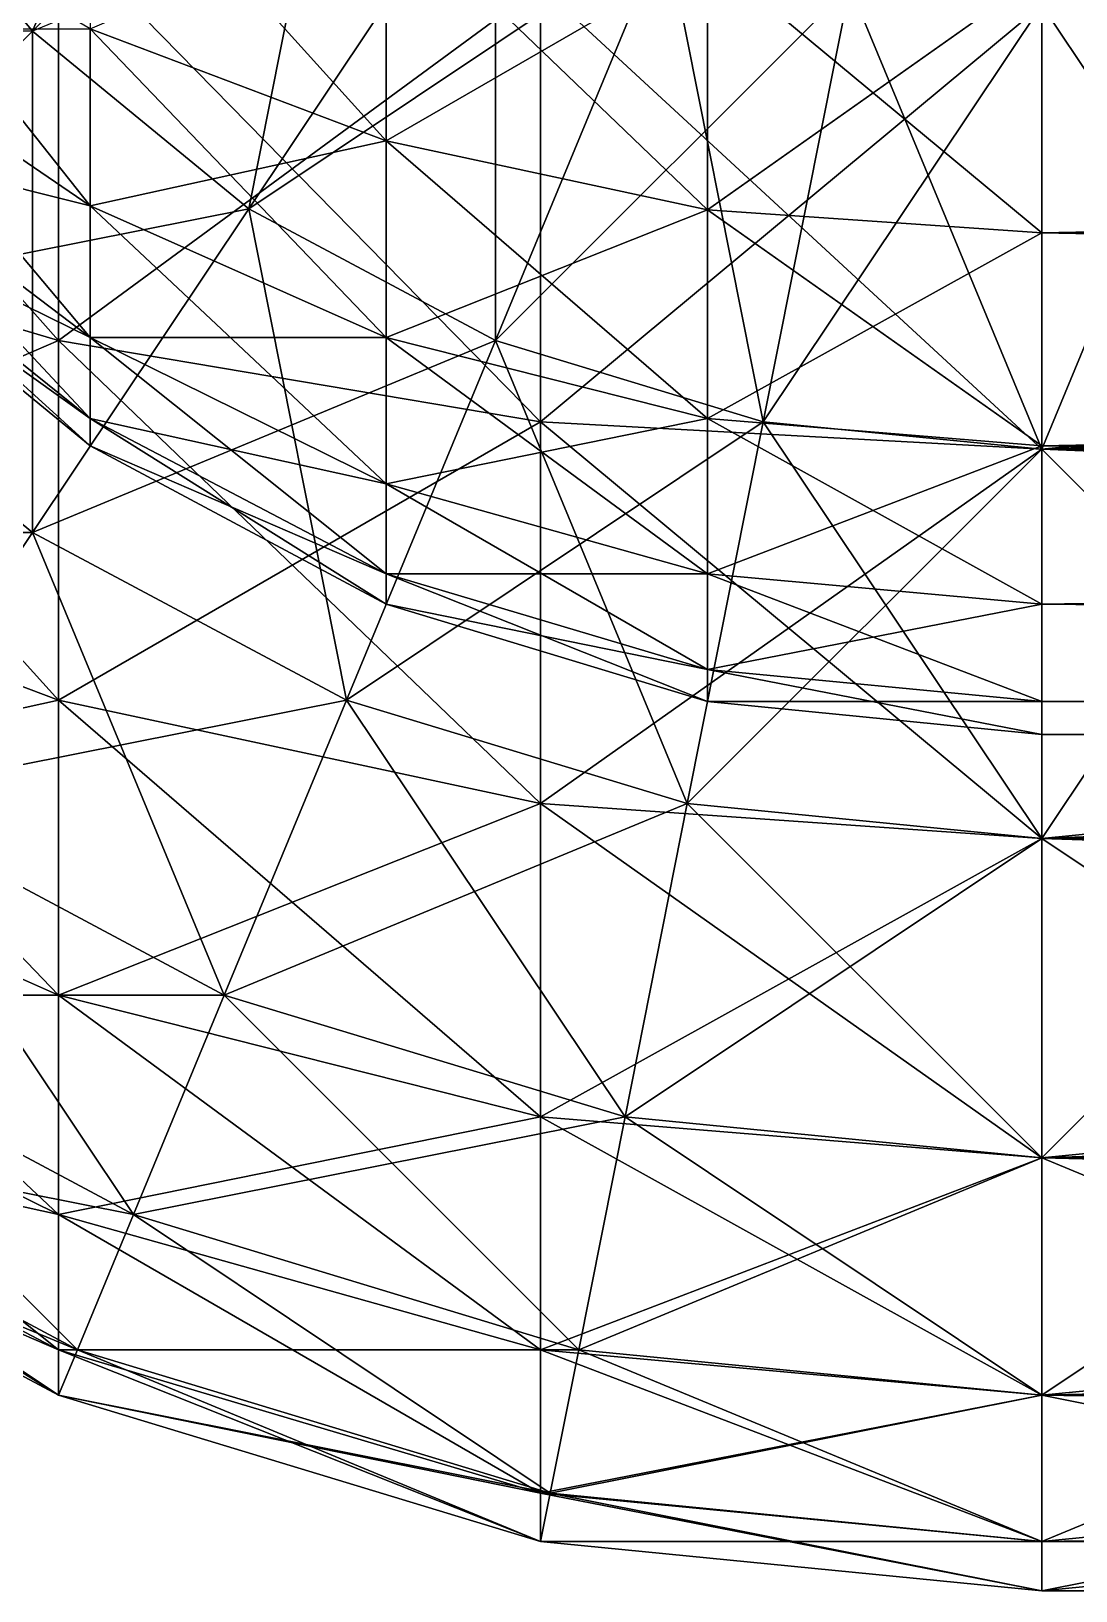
# Model space of a CAD drawing. Header units: millimetres. Extents: x -510 to 550, y -577 to 577.
# Drawn here: x -239.72 to -234.84, y -12 to -4.71 of the extents above; entities that cross this region are included whole.
import ezdxf

# ---------------------------------------------------------------- set-up
doc = ezdxf.new("R2010")
doc.units = ezdxf.units.MM
for name, color, linetype, true_color in [('rgbd_camera_clamp_high', 7, 'Continuous', 0x1a242e), ('rgbd_camera_clamp_low', 7, 'Continuous', 0x1a242e), ('rgbd_camera_foot', 7, 'Continuous', 0x1a242e), ('rgbd_camera_mast', 7, 'Continuous', 0x1a242e), ('rgbd_camera_mount', 7, 'Continuous', 0x1a242e)]:
    doc.layers.add(name, color=color, linetype=linetype, true_color=true_color)

msp = doc.modelspace()

# ---------------------------------------------------------------- linework, layer by layer
at = {"layer": 'rgbd_camera_clamp_high', "true_color": 0x1a242e}
for points in [[(-239.4446, -3.6955, 485.5307), (-239.4446, -4.7035, 484.7035), (-238.0615, -5.2263, 485.2263)], [(-239.4446, -3.6955, 485.5307), (-238.0615, -5.2263, 485.2263), (-238.0615, -4.1062, 486.1454)], [(-240.6569, -4, 484), (-240.6569, -4.7035, 483.1428), (-239.4446, -5.5307, 483.6955)], [(-240.6569, -4, 484), (-239.4446, -5.5307, 483.6955), (-239.4446, -4.7035, 484.7035)], [(-239.4446, -4.7035, 475.2965), (-238.0615, -4.1062, 473.8546), (-238.0615, -5.2263, 474.7737)], [(-238.0615, -4.1062, 486.1454), (-238.0615, -5.2263, 485.2263), (-236.5607, -5.5482, 485.5482)], [(-238.0615, -4.1062, 486.1454), (-236.5607, -5.5482, 485.5482), (-236.5607, -4.3592, 486.5239)], [(-238.0615, -5.2263, 474.7737), (-238.0615, -4.1062, 473.8546), (-236.5607, -4.3592, 473.4761)], [(-238.0615, -5.2263, 474.7737), (-236.5607, -4.3592, 473.4761), (-236.5607, -5.5482, 474.4518)], [(-236.5607, -4.3592, 486.5239), (-236.5607, -5.5482, 485.5482), (-235, -5.6569, 485.6569)], [(-236.5607, -4.3592, 486.5239), (-235, -5.6569, 485.6569), (-235, -4.4446, 486.6518)], [(-236.5607, -5.5482, 474.4518), (-236.5607, -4.3592, 473.4761), (-235, -4.4446, 473.3482)], [(-236.5607, -5.5482, 474.4518), (-235, -4.4446, 473.3482), (-235, -5.6569, 474.3431)], [(-235, -4.4446, 486.6518), (-235, -5.6569, 485.6569), (-184, -5.6569, 485.6569)], [(-235, -4.4446, 486.6518), (-184, -5.6569, 485.6569), (-184, -4.4446, 486.6518)], [(-235, -5.6569, 474.3431), (-235, -4.4446, 473.3482), (-184, -4.4446, 473.3482)], [(-235, -5.6569, 474.3431), (-184, -4.4446, 473.3482), (-184, -5.6569, 474.3431)], [(-240.6569, -4.7035, 483.1428), (-240.6569, -5.2263, 482.1648), (-239.4446, -6.1454, 482.5455)], [(-240.6569, -4.7035, 483.1428), (-239.4446, -6.1454, 482.5455), (-239.4446, -5.5307, 483.6955)], [(-240.6569, -5.2263, 477.8352), (-240.6569, -4.7035, 476.8572), (-239.4446, -5.5307, 476.3045)], [(-240.6569, -4.7035, 476.8572), (-239.4446, -4.7035, 475.2965), (-239.4446, -5.5307, 476.3045)], [(-239.4446, -4.7035, 484.7035), (-239.4446, -5.5307, 483.6955), (-238.0615, -6.1454, 484.1062)], [(-239.4446, -4.7035, 484.7035), (-238.0615, -6.1454, 484.1062), (-238.0615, -5.2263, 485.2263)], [(-239.4446, -5.5307, 476.3045), (-239.4446, -4.7035, 475.2965), (-238.0615, -5.2263, 474.7737)], [(-240.6569, -5.2263, 482.1648), (-240.6569, -5.5482, 481.1036), (-239.4446, -6.5239, 481.2977)], [(-240.6569, -5.2263, 482.1648), (-239.4446, -6.5239, 481.2977), (-239.4446, -6.1454, 482.5455)], [(-240.6569, -5.5482, 478.8964), (-240.6569, -5.2263, 477.8352), (-239.4446, -6.1454, 477.4545)], [(-240.6569, -5.2263, 477.8352), (-239.4446, -5.5307, 476.3045), (-239.4446, -6.1454, 477.4545)], [(-239.4446, -5.5307, 476.3045), (-238.0615, -5.2263, 474.7737), (-238.0615, -6.1454, 475.8938)], [(-238.0615, -5.2263, 485.2263), (-238.0615, -6.1454, 484.1062), (-236.5607, -6.5239, 484.3592)], [(-238.0615, -5.2263, 485.2263), (-236.5607, -6.5239, 484.3592), (-236.5607, -5.5482, 485.5482)], [(-238.0615, -6.1454, 475.8938), (-238.0615, -5.2263, 474.7737), (-236.5607, -5.5482, 474.4518)], [(-239.4446, -5.5307, 483.6955), (-239.4446, -6.1454, 482.5455), (-238.0615, -6.8284, 482.8284)], [(-239.4446, -5.5307, 483.6955), (-238.0615, -6.8284, 482.8284), (-238.0615, -6.1454, 484.1062)], [(-239.4446, -6.1454, 477.4545), (-239.4446, -5.5307, 476.3045), (-238.0615, -6.1454, 475.8938)], [(-240.6569, -5.5482, 481.1036), (-240.6569, -5.6569, 480), (-239.4446, -6.6518, 480)], [(-240.6569, -5.5482, 481.1036), (-239.4446, -6.6518, 480), (-239.4446, -6.5239, 481.2977)], [(-240.6569, -5.6569, 480), (-240.6569, -5.5482, 478.8964), (-239.4446, -6.5239, 478.7023)], [(-240.6569, -5.5482, 478.8964), (-239.4446, -6.1454, 477.4545), (-239.4446, -6.5239, 478.7023)], [(-238.0615, -6.1454, 475.8938), (-236.5607, -5.5482, 474.4518), (-236.5607, -6.5239, 475.6408)], [(-236.5607, -5.5482, 485.5482), (-236.5607, -6.5239, 484.3592), (-235, -6.6518, 484.4446)], [(-236.5607, -5.5482, 485.5482), (-235, -6.6518, 484.4446), (-235, -5.6569, 485.6569)], [(-236.5607, -6.5239, 475.6408), (-236.5607, -5.5482, 474.4518), (-235, -5.6569, 474.3431)], [(-240.6569, -5.6569, 480), (-239.4446, -6.5239, 478.7023), (-239.4446, -6.6518, 480)], [(-236.5607, -6.5239, 475.6408), (-235, -5.6569, 474.3431), (-235, -6.6518, 475.5554)], [(-235, -5.6569, 485.6569), (-235, -6.6518, 484.4446), (-184, -6.6518, 484.4446)], [(-235, -5.6569, 485.6569), (-184, -6.6518, 484.4446), (-184, -5.6569, 485.6569)], [(-235, -6.6518, 475.5554), (-235, -5.6569, 474.3431), (-184, -5.6569, 474.3431)], [(-235, -6.6518, 475.5554), (-184, -5.6569, 474.3431), (-184, -6.6518, 475.5554)], [(-239.4446, -6.1454, 482.5455), (-239.4446, -6.5239, 481.2977), (-238.0615, -7.249, 481.4419)], [(-239.4446, -6.1454, 482.5455), (-238.0615, -7.249, 481.4419), (-238.0615, -6.8284, 482.8284)], [(-239.4446, -6.5239, 478.7023), (-239.4446, -6.1454, 477.4545), (-238.0615, -6.8284, 477.1716)], [(-239.4446, -6.1454, 477.4545), (-238.0615, -6.1454, 475.8938), (-238.0615, -6.8284, 477.1716)], [(-238.0615, -6.1454, 484.1062), (-238.0615, -6.8284, 482.8284), (-236.5607, -7.249, 483.0026)], [(-238.0615, -6.1454, 484.1062), (-236.5607, -7.249, 483.0026), (-236.5607, -6.5239, 484.3592)], [(-238.0615, -6.8284, 477.1716), (-238.0615, -6.1454, 475.8938), (-236.5607, -6.5239, 475.6408)], [(-239.4446, -6.5239, 481.2977), (-239.4446, -6.6518, 480), (-238.0615, -7.391, 480)], [(-239.4446, -6.5239, 481.2977), (-238.0615, -7.391, 480), (-238.0615, -7.249, 481.4419)], [(-239.4446, -6.6518, 480), (-239.4446, -6.5239, 478.7023), (-238.0615, -7.249, 478.5581)], [(-239.4446, -6.5239, 478.7023), (-238.0615, -6.8284, 477.1716), (-238.0615, -7.249, 478.5581)], [(-238.0615, -6.8284, 477.1716), (-236.5607, -6.5239, 475.6408), (-236.5607, -7.249, 476.9974)], [(-236.5607, -6.5239, 484.3592), (-236.5607, -7.249, 483.0026), (-235, -7.391, 483.0615)], [(-236.5607, -6.5239, 484.3592), (-235, -7.391, 483.0615), (-235, -6.6518, 484.4446)], [(-236.5607, -7.249, 476.9974), (-236.5607, -6.5239, 475.6408), (-235, -6.6518, 475.5554)], [(-239.4446, -6.6518, 480), (-238.0615, -7.249, 478.5581), (-238.0615, -7.391, 480)], [(-236.5607, -7.249, 476.9974), (-235, -6.6518, 475.5554), (-235, -7.391, 476.9385)], [(-235, -6.6518, 484.4446), (-235, -7.391, 483.0615), (-184, -7.391, 483.0615)], [(-235, -6.6518, 484.4446), (-184, -7.391, 483.0615), (-184, -6.6518, 484.4446)], [(-235, -7.391, 476.9385), (-235, -6.6518, 475.5554), (-184, -6.6518, 475.5554)], [(-235, -7.391, 476.9385), (-184, -6.6518, 475.5554), (-184, -7.391, 476.9385)], [(-238.0615, -6.8284, 482.8284), (-238.0615, -7.249, 481.4419), (-236.5607, -7.6955, 481.5307)], [(-238.0615, -6.8284, 482.8284), (-236.5607, -7.6955, 481.5307), (-236.5607, -7.249, 483.0026)], [(-238.0615, -7.249, 478.5581), (-238.0615, -6.8284, 477.1716), (-236.5607, -7.249, 476.9974)], [(-238.0615, -7.249, 481.4419), (-238.0615, -7.391, 480), (-236.5607, -7.8463, 480)], [(-238.0615, -7.249, 481.4419), (-236.5607, -7.8463, 480), (-236.5607, -7.6955, 481.5307)], [(-238.0615, -7.391, 480), (-238.0615, -7.249, 478.5581), (-236.5607, -7.6955, 478.4693)], [(-238.0615, -7.249, 478.5581), (-236.5607, -7.249, 476.9974), (-236.5607, -7.6955, 478.4693)], [(-236.5607, -7.249, 483.0026), (-236.5607, -7.6955, 481.5307), (-235, -7.8463, 481.5607)], [(-236.5607, -7.249, 483.0026), (-235, -7.8463, 481.5607), (-235, -7.391, 483.0615)], [(-236.5607, -7.6955, 478.4693), (-236.5607, -7.249, 476.9974), (-235, -7.391, 476.9385)], [(-238.0615, -7.391, 480), (-236.5607, -7.6955, 478.4693), (-236.5607, -7.8463, 480)], [(-236.5607, -7.6955, 478.4693), (-235, -7.391, 476.9385), (-235, -7.8463, 478.4393)], [(-235, -7.391, 483.0615), (-235, -7.8463, 481.5607), (-184, -7.8463, 481.5607)], [(-235, -7.391, 483.0615), (-184, -7.8463, 481.5607), (-184, -7.391, 483.0615)], [(-235, -7.8463, 478.4393), (-235, -7.391, 476.9385), (-184, -7.391, 476.9385)], [(-235, -7.8463, 478.4393), (-184, -7.391, 476.9385), (-184, -7.8463, 478.4393)], [(-236.5607, -7.6955, 481.5307), (-236.5607, -7.8463, 480), (-235, -8, 480)], [(-236.5607, -7.6955, 481.5307), (-235, -8, 480), (-235, -7.8463, 481.5607)], [(-236.5607, -7.8463, 480), (-236.5607, -7.6955, 478.4693), (-235, -7.8463, 478.4393)], [(-236.5607, -7.8463, 480), (-235, -7.8463, 478.4393), (-235, -8, 480)], [(-235, -7.8463, 481.5607), (-235, -8, 480), (-184, -8, 480)], [(-235, -7.8463, 481.5607), (-184, -8, 480), (-184, -7.8463, 481.5607)], [(-235, -8, 480), (-235, -7.8463, 478.4393), (-184, -7.8463, 478.4393)], [(-235, -8, 480), (-184, -7.8463, 478.4393), (-184, -8, 480)]]:
    msp.add_3dface(points, dxfattribs=at)
at = {"layer": 'rgbd_camera_clamp_low', "true_color": 0x1a242e}
for points in [[(-239.4446, -3.6955, 405.5307), (-239.4446, -4.7035, 404.7035), (-238.0615, -5.2263, 405.2263)], [(-239.4446, -3.6955, 405.5307), (-238.0615, -5.2263, 405.2263), (-238.0615, -4.1062, 406.1454)], [(-240.6569, -4, 404), (-240.6569, -4.7035, 403.1428), (-239.4446, -5.5307, 403.6955)], [(-240.6569, -4, 404), (-239.4446, -5.5307, 403.6955), (-239.4446, -4.7035, 404.7035)], [(-239.4446, -4.7035, 395.2965), (-238.0615, -4.1062, 393.8546), (-238.0615, -5.2263, 394.7737)], [(-238.0615, -4.1062, 406.1454), (-238.0615, -5.2263, 405.2263), (-236.5607, -5.5482, 405.5482)], [(-238.0615, -4.1062, 406.1454), (-236.5607, -5.5482, 405.5482), (-236.5607, -4.3592, 406.5239)], [(-238.0615, -5.2263, 394.7737), (-238.0615, -4.1062, 393.8546), (-236.5607, -4.3592, 393.4761)], [(-238.0615, -5.2263, 394.7737), (-236.5607, -4.3592, 393.4761), (-236.5607, -5.5482, 394.4518)], [(-236.5607, -4.3592, 406.5239), (-236.5607, -5.5482, 405.5482), (-235, -5.6569, 405.6569)], [(-236.5607, -4.3592, 406.5239), (-235, -5.6569, 405.6569), (-235, -4.4446, 406.6518)], [(-236.5607, -5.5482, 394.4518), (-236.5607, -4.3592, 393.4761), (-235, -4.4446, 393.3482)], [(-236.5607, -5.5482, 394.4518), (-235, -4.4446, 393.3482), (-235, -5.6569, 394.3431)], [(-235, -4.4446, 406.6518), (-235, -5.6569, 405.6569), (-172, -5.6569, 405.6569)], [(-235, -4.4446, 406.6518), (-172, -5.6569, 405.6569), (-172, -4.4446, 406.6518)], [(-235, -5.6569, 394.3431), (-235, -4.4446, 393.3482), (-172, -4.4446, 393.3482)], [(-235, -5.6569, 394.3431), (-172, -4.4446, 393.3482), (-172, -5.6569, 394.3431)], [(-240.6569, -4.7035, 403.1428), (-240.6569, -5.2263, 402.1648), (-239.4446, -6.1454, 402.5455)], [(-240.6569, -4.7035, 403.1428), (-239.4446, -6.1454, 402.5455), (-239.4446, -5.5307, 403.6955)], [(-240.6569, -5.2263, 397.8352), (-240.6569, -4.7035, 396.8572), (-239.4446, -5.5307, 396.3045)], [(-240.6569, -4.7035, 396.8572), (-239.4446, -4.7035, 395.2965), (-239.4446, -5.5307, 396.3045)], [(-239.4446, -4.7035, 404.7035), (-239.4446, -5.5307, 403.6955), (-238.0615, -6.1454, 404.1062)], [(-239.4446, -4.7035, 404.7035), (-238.0615, -6.1454, 404.1062), (-238.0615, -5.2263, 405.2263)], [(-239.4446, -5.5307, 396.3045), (-239.4446, -4.7035, 395.2965), (-238.0615, -5.2263, 394.7737)], [(-240.6569, -5.2263, 402.1648), (-240.6569, -5.5482, 401.1036), (-239.4446, -6.5239, 401.2977)], [(-240.6569, -5.2263, 402.1648), (-239.4446, -6.5239, 401.2977), (-239.4446, -6.1454, 402.5455)], [(-240.6569, -5.5482, 398.8964), (-240.6569, -5.2263, 397.8352), (-239.4446, -6.1454, 397.4545)], [(-240.6569, -5.2263, 397.8352), (-239.4446, -5.5307, 396.3045), (-239.4446, -6.1454, 397.4545)], [(-239.4446, -5.5307, 396.3045), (-238.0615, -5.2263, 394.7737), (-238.0615, -6.1454, 395.8938)], [(-238.0615, -5.2263, 405.2263), (-238.0615, -6.1454, 404.1062), (-236.5607, -6.5239, 404.3592)], [(-238.0615, -5.2263, 405.2263), (-236.5607, -6.5239, 404.3592), (-236.5607, -5.5482, 405.5482)], [(-238.0615, -6.1454, 395.8938), (-238.0615, -5.2263, 394.7737), (-236.5607, -5.5482, 394.4518)], [(-239.4446, -5.5307, 403.6955), (-239.4446, -6.1454, 402.5455), (-238.0615, -6.8284, 402.8284)], [(-239.4446, -5.5307, 403.6955), (-238.0615, -6.8284, 402.8284), (-238.0615, -6.1454, 404.1062)], [(-239.4446, -6.1454, 397.4545), (-239.4446, -5.5307, 396.3045), (-238.0615, -6.1454, 395.8938)], [(-240.6569, -5.5482, 401.1036), (-240.6569, -5.6569, 400), (-239.4446, -6.6518, 400)], [(-240.6569, -5.5482, 401.1036), (-239.4446, -6.6518, 400), (-239.4446, -6.5239, 401.2977)], [(-240.6569, -5.6569, 400), (-240.6569, -5.5482, 398.8964), (-239.4446, -6.5239, 398.7023)], [(-240.6569, -5.5482, 398.8964), (-239.4446, -6.1454, 397.4545), (-239.4446, -6.5239, 398.7023)], [(-238.0615, -6.1454, 395.8938), (-236.5607, -5.5482, 394.4518), (-236.5607, -6.5239, 395.6408)], [(-236.5607, -5.5482, 405.5482), (-236.5607, -6.5239, 404.3592), (-235, -6.6518, 404.4446)], [(-236.5607, -5.5482, 405.5482), (-235, -6.6518, 404.4446), (-235, -5.6569, 405.6569)], [(-236.5607, -6.5239, 395.6408), (-236.5607, -5.5482, 394.4518), (-235, -5.6569, 394.3431)], [(-240.6569, -5.6569, 400), (-239.4446, -6.5239, 398.7023), (-239.4446, -6.6518, 400)], [(-236.5607, -6.5239, 395.6408), (-235, -5.6569, 394.3431), (-235, -6.6518, 395.5554)], [(-235, -5.6569, 405.6569), (-235, -6.6518, 404.4446), (-172, -6.6518, 404.4446)], [(-235, -5.6569, 405.6569), (-172, -6.6518, 404.4446), (-172, -5.6569, 405.6569)], [(-235, -6.6518, 395.5554), (-235, -5.6569, 394.3431), (-172, -5.6569, 394.3431)], [(-235, -6.6518, 395.5554), (-172, -5.6569, 394.3431), (-172, -6.6518, 395.5554)], [(-239.4446, -6.1454, 402.5455), (-239.4446, -6.5239, 401.2977), (-238.0615, -7.249, 401.4419)], [(-239.4446, -6.1454, 402.5455), (-238.0615, -7.249, 401.4419), (-238.0615, -6.8284, 402.8284)], [(-239.4446, -6.5239, 398.7023), (-239.4446, -6.1454, 397.4545), (-238.0615, -6.8284, 397.1716)], [(-239.4446, -6.1454, 397.4545), (-238.0615, -6.1454, 395.8938), (-238.0615, -6.8284, 397.1716)], [(-238.0615, -6.1454, 404.1062), (-238.0615, -6.8284, 402.8284), (-236.5607, -7.249, 403.0026)], [(-238.0615, -6.1454, 404.1062), (-236.5607, -7.249, 403.0026), (-236.5607, -6.5239, 404.3592)], [(-238.0615, -6.8284, 397.1716), (-238.0615, -6.1454, 395.8938), (-236.5607, -6.5239, 395.6408)], [(-239.4446, -6.5239, 401.2977), (-239.4446, -6.6518, 400), (-238.0615, -7.391, 400)], [(-239.4446, -6.5239, 401.2977), (-238.0615, -7.391, 400), (-238.0615, -7.249, 401.4419)], [(-239.4446, -6.6518, 400), (-239.4446, -6.5239, 398.7023), (-238.0615, -7.249, 398.5581)], [(-239.4446, -6.5239, 398.7023), (-238.0615, -6.8284, 397.1716), (-238.0615, -7.249, 398.5581)], [(-238.0615, -6.8284, 397.1716), (-236.5607, -6.5239, 395.6408), (-236.5607, -7.249, 396.9974)], [(-236.5607, -6.5239, 404.3592), (-236.5607, -7.249, 403.0026), (-235, -7.391, 403.0615)], [(-236.5607, -6.5239, 404.3592), (-235, -7.391, 403.0615), (-235, -6.6518, 404.4446)], [(-236.5607, -7.249, 396.9974), (-236.5607, -6.5239, 395.6408), (-235, -6.6518, 395.5554)], [(-239.4446, -6.6518, 400), (-238.0615, -7.249, 398.5581), (-238.0615, -7.391, 400)], [(-236.5607, -7.249, 396.9974), (-235, -6.6518, 395.5554), (-235, -7.391, 396.9385)], [(-235, -6.6518, 404.4446), (-235, -7.391, 403.0615), (-172, -7.391, 403.0615)], [(-235, -6.6518, 404.4446), (-172, -7.391, 403.0615), (-172, -6.6518, 404.4446)], [(-235, -7.391, 396.9385), (-235, -6.6518, 395.5554), (-172, -6.6518, 395.5554)], [(-235, -7.391, 396.9385), (-172, -6.6518, 395.5554), (-172, -7.391, 396.9385)], [(-238.0615, -6.8284, 402.8284), (-238.0615, -7.249, 401.4419), (-236.5607, -7.6955, 401.5307)], [(-238.0615, -6.8284, 402.8284), (-236.5607, -7.6955, 401.5307), (-236.5607, -7.249, 403.0026)], [(-238.0615, -7.249, 398.5581), (-238.0615, -6.8284, 397.1716), (-236.5607, -7.249, 396.9974)], [(-238.0615, -7.249, 401.4419), (-238.0615, -7.391, 400), (-236.5607, -7.8463, 400)], [(-238.0615, -7.249, 401.4419), (-236.5607, -7.8463, 400), (-236.5607, -7.6955, 401.5307)], [(-238.0615, -7.391, 400), (-238.0615, -7.249, 398.5581), (-236.5607, -7.6955, 398.4693)], [(-238.0615, -7.249, 398.5581), (-236.5607, -7.249, 396.9974), (-236.5607, -7.6955, 398.4693)], [(-236.5607, -7.249, 403.0026), (-236.5607, -7.6955, 401.5307), (-235, -7.8463, 401.5607)], [(-236.5607, -7.249, 403.0026), (-235, -7.8463, 401.5607), (-235, -7.391, 403.0615)], [(-236.5607, -7.6955, 398.4693), (-236.5607, -7.249, 396.9974), (-235, -7.391, 396.9385)], [(-238.0615, -7.391, 400), (-236.5607, -7.6955, 398.4693), (-236.5607, -7.8463, 400)], [(-236.5607, -7.6955, 398.4693), (-235, -7.391, 396.9385), (-235, -7.8463, 398.4393)], [(-235, -7.391, 403.0615), (-235, -7.8463, 401.5607), (-172, -7.8463, 401.5607)], [(-235, -7.391, 403.0615), (-172, -7.8463, 401.5607), (-172, -7.391, 403.0615)], [(-235, -7.8463, 398.4393), (-235, -7.391, 396.9385), (-172, -7.391, 396.9385)], [(-235, -7.8463, 398.4393), (-172, -7.391, 396.9385), (-172, -7.8463, 398.4393)], [(-236.5607, -7.6955, 401.5307), (-236.5607, -7.8463, 400), (-235, -8, 400)], [(-236.5607, -7.6955, 401.5307), (-235, -8, 400), (-235, -7.8463, 401.5607)], [(-236.5607, -7.8463, 400), (-236.5607, -7.6955, 398.4693), (-235, -7.8463, 398.4393)], [(-236.5607, -7.8463, 400), (-235, -7.8463, 398.4393), (-235, -8, 400)], [(-235, -7.8463, 401.5607), (-235, -8, 400), (-172, -8, 400)], [(-235, -7.8463, 401.5607), (-172, -8, 400), (-172, -7.8463, 401.5607)], [(-235, -8, 400), (-235, -7.8463, 398.4393), (-172, -7.8463, 398.4393)], [(-235, -8, 400), (-172, -7.8463, 398.4393), (-172, -8, 400)]]:
    msp.add_3dface(points, dxfattribs=at)
at = {"layer": 'rgbd_camera_foot', "true_color": 0x1a242e}
for points in [[(-239.5922, -4.2426, 34.7574), (-241.6668, -5.5433, 36.7039), (-241.6668, -3.8183, 35.7819)], [(-239.5922, -6.1594, 54.2181), (-239.5922, -4.2426, 55.2426), (-241.6668, -3.8183, 54.2181)], [(-239.5922, -6.1594, 54.2181), (-241.6668, -3.8183, 54.2181), (-241.6668, -5.5433, 53.2961)], [(-239.5922, -4.2426, 34.7574), (-239.5922, -6.1594, 35.7819), (-241.6668, -5.5433, 36.7039)], [(-237.3411, -4.504, 34.1265), (-239.5922, -6.1594, 35.7819), (-239.5922, -4.2426, 34.7574)], [(-237.3411, -6.5387, 54.7859), (-237.3411, -4.504, 55.8735), (-239.5922, -4.2426, 55.2426)], [(-237.3411, -6.5387, 54.7859), (-239.5922, -4.2426, 55.2426), (-239.5922, -6.1594, 54.2181)], [(-237.3411, -4.504, 34.1265), (-237.3411, -6.5387, 35.2141), (-239.5922, -6.1594, 35.7819)], [(-235, -4.5922, 33.9134), (-237.3411, -6.5387, 35.2141), (-237.3411, -4.504, 34.1265)], [(-235, -6.6668, 54.9776), (-235, -4.5922, 56.0866), (-237.3411, -4.504, 55.8735)], [(-235, -6.6668, 54.9776), (-237.3411, -4.504, 55.8735), (-237.3411, -6.5387, 54.7859)], [(-235, -4.5922, 33.9134), (-235, -6.6668, 35.0224), (-237.3411, -6.5387, 35.2141)], [(-105, -4.5922, 33.9134), (-105, -6.6668, 35.0224), (-235, -6.6668, 35.0224)], [(-105, -4.5922, 33.9134), (-235, -6.6668, 35.0224), (-235, -4.5922, 33.9134)], [(-105, -6.6668, 54.9776), (-105, -4.5922, 56.0866), (-235, -4.5922, 56.0866)], [(-105, -6.6668, 54.9776), (-235, -4.5922, 56.0866), (-235, -6.6668, 54.9776)], [(-239.5922, -6.1594, 35.7819), (-241.6668, -7.0553, 37.9447), (-241.6668, -5.5433, 36.7039)], [(-239.5922, -7.8394, 52.8394), (-239.5922, -6.1594, 54.2181), (-241.6668, -5.5433, 53.2961)], [(-239.5922, -7.8394, 52.8394), (-241.6668, -5.5433, 53.2961), (-241.6668, -7.0553, 52.0553)], [(-239.5922, -6.1594, 35.7819), (-239.5922, -7.8394, 37.1606), (-241.6668, -7.0553, 37.9447)], [(-237.3411, -6.5387, 35.2141), (-239.5922, -7.8394, 37.1606), (-239.5922, -6.1594, 35.7819)], [(-237.3411, -8.3222, 53.3222), (-237.3411, -6.5387, 54.7859), (-239.5922, -6.1594, 54.2181)], [(-237.3411, -8.3222, 53.3222), (-239.5922, -6.1594, 54.2181), (-239.5922, -7.8394, 52.8394)], [(-237.3411, -6.5387, 35.2141), (-237.3411, -8.3222, 36.6778), (-239.5922, -7.8394, 37.1606)], [(-235, -6.6668, 35.0224), (-237.3411, -8.3222, 36.6778), (-237.3411, -6.5387, 35.2141)], [(-235, -8.4853, 53.4853), (-235, -6.6668, 54.9776), (-237.3411, -6.5387, 54.7859)], [(-235, -8.4853, 53.4853), (-237.3411, -6.5387, 54.7859), (-237.3411, -8.3222, 53.3222)], [(-235, -6.6668, 35.0224), (-235, -8.4853, 36.5147), (-237.3411, -8.3222, 36.6778)], [(-105, -6.6668, 35.0224), (-105, -8.4853, 36.5147), (-235, -8.4853, 36.5147)], [(-105, -6.6668, 35.0224), (-235, -8.4853, 36.5147), (-235, -6.6668, 35.0224)], [(-105, -8.4853, 53.4853), (-105, -6.6668, 54.9776), (-235, -6.6668, 54.9776)], [(-105, -8.4853, 53.4853), (-235, -6.6668, 54.9776), (-235, -8.4853, 53.4853)], [(-239.5922, -7.8394, 37.1606), (-241.6668, -8.2961, 39.4567), (-241.6668, -7.0553, 37.9447)], [(-239.5922, -9.2181, 51.1594), (-239.5922, -7.8394, 52.8394), (-241.6668, -7.0553, 52.0553)], [(-239.5922, -9.2181, 51.1594), (-241.6668, -7.0553, 52.0553), (-241.6668, -8.2961, 50.5433)], [(-239.5922, -7.8394, 37.1606), (-239.5922, -9.2181, 38.8406), (-241.6668, -8.2961, 39.4567)], [(-237.3411, -8.3222, 36.6778), (-239.5922, -9.2181, 38.8406), (-239.5922, -7.8394, 37.1606)], [(-237.3411, -9.7859, 51.5387), (-237.3411, -8.3222, 53.3222), (-239.5922, -7.8394, 52.8394)], [(-237.3411, -9.7859, 51.5387), (-239.5922, -7.8394, 52.8394), (-239.5922, -9.2181, 51.1594)], [(-239.5922, -9.2181, 38.8406), (-241.6668, -9.2181, 41.1817), (-241.6668, -8.2961, 39.4567)], [(-239.5922, -10.2426, 49.2426), (-239.5922, -9.2181, 51.1594), (-241.6668, -8.2961, 50.5433)], [(-239.5922, -10.2426, 49.2426), (-241.6668, -8.2961, 50.5433), (-241.6668, -9.2181, 48.8183)], [(-237.3411, -8.3222, 36.6778), (-237.3411, -9.7859, 38.4613), (-239.5922, -9.2181, 38.8406)], [(-235, -8.4853, 36.5147), (-237.3411, -9.7859, 38.4613), (-237.3411, -8.3222, 36.6778)], [(-235, -9.9776, 51.6668), (-235, -8.4853, 53.4853), (-237.3411, -8.3222, 53.3222)], [(-235, -9.9776, 51.6668), (-237.3411, -8.3222, 53.3222), (-237.3411, -9.7859, 51.5387)], [(-235, -8.4853, 36.5147), (-235, -9.9776, 38.3332), (-237.3411, -9.7859, 38.4613)], [(-105, -8.4853, 36.5147), (-105, -9.9776, 38.3332), (-235, -9.9776, 38.3332)], [(-105, -8.4853, 36.5147), (-235, -9.9776, 38.3332), (-235, -8.4853, 36.5147)], [(-105, -9.9776, 51.6668), (-105, -8.4853, 53.4853), (-235, -8.4853, 53.4853)], [(-105, -9.9776, 51.6668), (-235, -8.4853, 53.4853), (-235, -9.9776, 51.6668)], [(-239.5922, -9.2181, 38.8406), (-239.5922, -10.2426, 40.7574), (-241.6668, -9.2181, 41.1817)], [(-239.5922, -10.2426, 40.7574), (-241.6668, -9.7859, 43.0535), (-241.6668, -9.2181, 41.1817)], [(-239.5922, -10.8735, 47.1629), (-239.5922, -10.2426, 49.2426), (-241.6668, -9.2181, 48.8183)], [(-239.5922, -10.8735, 47.1629), (-241.6668, -9.2181, 48.8183), (-241.6668, -9.7859, 46.9465)], [(-237.3411, -9.7859, 38.4613), (-239.5922, -10.2426, 40.7574), (-239.5922, -9.2181, 38.8406)], [(-237.3411, -10.8735, 49.504), (-237.3411, -9.7859, 51.5387), (-239.5922, -9.2181, 51.1594)], [(-237.3411, -10.8735, 49.504), (-239.5922, -9.2181, 51.1594), (-239.5922, -10.2426, 49.2426)], [(-239.5922, -10.2426, 40.7574), (-239.5922, -10.8735, 42.8371), (-241.6668, -9.7859, 43.0535)], [(-239.5922, -10.8735, 42.8371), (-241.6668, -9.9776, 45), (-241.6668, -9.7859, 43.0535)], [(-239.5922, -11.0866, 45), (-239.5922, -10.8735, 47.1629), (-241.6668, -9.7859, 46.9465)], [(-239.5922, -11.0866, 45), (-241.6668, -9.7859, 46.9465), (-241.6668, -9.9776, 45)], [(-237.3411, -9.7859, 38.4613), (-237.3411, -10.8735, 40.496), (-239.5922, -10.2426, 40.7574)], [(-235, -9.9776, 38.3332), (-237.3411, -10.8735, 40.496), (-237.3411, -9.7859, 38.4613)], [(-235, -11.0866, 49.5922), (-235, -9.9776, 51.6668), (-237.3411, -9.7859, 51.5387)], [(-235, -11.0866, 49.5922), (-237.3411, -9.7859, 51.5387), (-237.3411, -10.8735, 49.504)], [(-239.5922, -10.8735, 42.8371), (-239.5922, -11.0866, 45), (-241.6668, -9.9776, 45)], [(-235, -9.9776, 38.3332), (-235, -11.0866, 40.4078), (-237.3411, -10.8735, 40.496)], [(-105, -9.9776, 38.3332), (-105, -11.0866, 40.4078), (-235, -11.0866, 40.4078)], [(-105, -9.9776, 38.3332), (-235, -11.0866, 40.4078), (-235, -9.9776, 38.3332)], [(-105, -11.0866, 49.5922), (-105, -9.9776, 51.6668), (-235, -9.9776, 51.6668)], [(-105, -11.0866, 49.5922), (-235, -9.9776, 51.6668), (-235, -11.0866, 49.5922)], [(-237.3411, -10.8735, 40.496), (-239.5922, -10.8735, 42.8371), (-239.5922, -10.2426, 40.7574)], [(-237.3411, -11.5433, 47.2961), (-237.3411, -10.8735, 49.504), (-239.5922, -10.2426, 49.2426)], [(-237.3411, -11.5433, 47.2961), (-239.5922, -10.2426, 49.2426), (-239.5922, -10.8735, 47.1629)], [(-237.3411, -10.8735, 40.496), (-237.3411, -11.5433, 42.7039), (-239.5922, -10.8735, 42.8371)], [(-237.3411, -11.5433, 42.7039), (-239.5922, -11.0866, 45), (-239.5922, -10.8735, 42.8371)], [(-237.3411, -11.7694, 45), (-237.3411, -11.5433, 47.2961), (-239.5922, -10.8735, 47.1629)], [(-237.3411, -11.7694, 45), (-239.5922, -10.8735, 47.1629), (-239.5922, -11.0866, 45)], [(-235, -11.0866, 40.4078), (-237.3411, -11.5433, 42.7039), (-237.3411, -10.8735, 40.496)], [(-235, -11.7694, 47.3411), (-235, -11.0866, 49.5922), (-237.3411, -10.8735, 49.504)], [(-235, -11.7694, 47.3411), (-237.3411, -10.8735, 49.504), (-237.3411, -11.5433, 47.2961)], [(-237.3411, -11.5433, 42.7039), (-237.3411, -11.7694, 45), (-239.5922, -11.0866, 45)], [(-235, -11.0866, 40.4078), (-235, -11.7694, 42.6589), (-237.3411, -11.5433, 42.7039)], [(-105, -11.0866, 40.4078), (-105, -11.7694, 42.6589), (-235, -11.7694, 42.6589)], [(-105, -11.0866, 40.4078), (-235, -11.7694, 42.6589), (-235, -11.0866, 40.4078)], [(-105, -11.7694, 47.3411), (-105, -11.0866, 49.5922), (-235, -11.0866, 49.5922)], [(-105, -11.7694, 47.3411), (-235, -11.0866, 49.5922), (-235, -11.7694, 47.3411)], [(-235, -11.7694, 42.6589), (-237.3411, -11.7694, 45), (-237.3411, -11.5433, 42.7039)], [(-235, -12, 45), (-235, -11.7694, 47.3411), (-237.3411, -11.5433, 47.2961)], [(-235, -12, 45), (-237.3411, -11.5433, 47.2961), (-237.3411, -11.7694, 45)], [(-235, -11.7694, 42.6589), (-235, -12, 45), (-237.3411, -11.7694, 45)], [(-105, -11.7694, 42.6589), (-105, -12, 45), (-235, -12, 45)], [(-105, -11.7694, 42.6589), (-235, -12, 45), (-235, -11.7694, 42.6589)], [(-105, -12, 45), (-105, -11.7694, 47.3411), (-235, -11.7694, 47.3411)], [(-105, -12, 45), (-235, -11.7694, 47.3411), (-235, -12, 45)]]:
    msp.add_3dface(points, dxfattribs=at)
at = {"layer": 'rgbd_camera_mast', "true_color": 0x1a242e}
for points in [[(-239.7142, -4.7142, 35.0224), (-240.5433, -3.7039, 35.0224), (-238.8183, -2.5513, 33.9134)], [(-239.7142, -4.7142, 35.0224), (-238.8183, -2.5513, 33.9134), (-238.2472, -3.2472, 33.9134)], [(-238.7039, -5.5433, 35.0224), (-239.7142, -4.7142, 35.0224), (-238.2472, -3.2472, 33.9134)], [(-238.7039, -5.5433, 35.0224), (-238.2472, -3.2472, 33.9134), (-237.5513, -3.8183, 33.9134)], [(-241, -6, 36.5147), (-240.5433, -3.7039, 35.0224), (-239.7142, -4.7142, 35.0224)], [(-237.5513, -3.8183, 1078.0866), (-239.7142, -4.7142, 1076.9776), (-238.7039, -5.5433, 1076.9776)], [(-236.7574, -4.2426, 1078.0866), (-237.5513, -3.8183, 1078.0866), (-238.7039, -5.5433, 1076.9776)], [(-237.5513, -6.1594, 35.0224), (-238.7039, -5.5433, 35.0224), (-237.5513, -3.8183, 33.9134)], [(-237.5513, -6.1594, 35.0224), (-237.5513, -3.8183, 33.9134), (-236.7574, -4.2426, 33.9134)], [(-236.7574, -4.2426, 1078.0866), (-238.7039, -5.5433, 1076.9776), (-237.5513, -6.1594, 1076.9776)], [(-235.8959, -4.504, 1078.0866), (-236.7574, -4.2426, 1078.0866), (-237.5513, -6.1594, 1076.9776)], [(-236.3006, -6.5387, 35.0224), (-237.5513, -6.1594, 35.0224), (-236.7574, -4.2426, 33.9134)], [(-236.3006, -6.5387, 35.0224), (-236.7574, -4.2426, 33.9134), (-235.8959, -4.504, 33.9134)], [(-235.8959, -4.504, 1078.0866), (-237.5513, -6.1594, 1076.9776), (-236.3006, -6.5387, 1076.9776)], [(-235, -4.5922, 1078.0866), (-235.8959, -4.504, 1078.0866), (-236.3006, -6.5387, 1076.9776)], [(-235, -6.6668, 35.0224), (-236.3006, -6.5387, 35.0224), (-235.8959, -4.504, 33.9134)], [(-235, -6.6668, 35.0224), (-235.8959, -4.504, 33.9134), (-235, -4.5922, 33.9134)], [(-234.1041, -4.504, 1078.0866), (-235, -4.5922, 1078.0866), (-235, -6.6668, 1076.9776)], [(-234.1041, -4.504, 1078.0866), (-235, -6.6668, 1076.9776), (-233.6994, -6.5387, 1076.9776)], [(-233.6994, -6.5387, 35.0224), (-235, -4.5922, 33.9134), (-234.1041, -4.504, 33.9134)], [(-235, -4.5922, 1078.0866), (-236.3006, -6.5387, 1076.9776), (-235, -6.6668, 1076.9776)], [(-233.6994, -6.5387, 35.0224), (-235, -6.6668, 35.0224), (-235, -4.5922, 33.9134)], [(-239.7142, -4.7142, 1076.9776), (-242.0553, -4.7142, 1075.4853), (-241, -6, 1075.4853)], [(-238.7039, -5.5433, 1076.9776), (-239.7142, -4.7142, 1076.9776), (-241, -6, 1075.4853)], [(-239.7142, -7.0553, 36.5147), (-241, -6, 36.5147), (-239.7142, -4.7142, 35.0224)], [(-239.7142, -7.0553, 36.5147), (-239.7142, -4.7142, 35.0224), (-238.7039, -5.5433, 35.0224)], [(-238.7039, -5.5433, 1076.9776), (-241, -6, 1075.4853), (-239.7142, -7.0553, 1075.4853)], [(-237.5513, -6.1594, 1076.9776), (-238.7039, -5.5433, 1076.9776), (-239.7142, -7.0553, 1075.4853)], [(-238.2472, -7.8394, 36.5147), (-239.7142, -7.0553, 36.5147), (-238.7039, -5.5433, 35.0224)], [(-238.2472, -7.8394, 36.5147), (-238.7039, -5.5433, 35.0224), (-237.5513, -6.1594, 35.0224)], [(-239.7142, -7.0553, 1075.4853), (-241, -6, 1075.4853), (-242.0553, -7.0553, 1073.6668)], [(-240.5433, -8.2961, 38.3332), (-241, -6, 36.5147), (-239.7142, -7.0553, 36.5147)], [(-237.5513, -6.1594, 1076.9776), (-239.7142, -7.0553, 1075.4853), (-238.2472, -7.8394, 1075.4853)], [(-236.3006, -6.5387, 1076.9776), (-237.5513, -6.1594, 1076.9776), (-238.2472, -7.8394, 1075.4853)], [(-236.6554, -8.3222, 36.5147), (-238.2472, -7.8394, 36.5147), (-237.5513, -6.1594, 35.0224)], [(-236.6554, -8.3222, 36.5147), (-237.5513, -6.1594, 35.0224), (-236.3006, -6.5387, 35.0224)], [(-236.3006, -6.5387, 1076.9776), (-238.2472, -7.8394, 1075.4853), (-236.6554, -8.3222, 1075.4853)], [(-235, -6.6668, 1076.9776), (-236.3006, -6.5387, 1076.9776), (-236.6554, -8.3222, 1075.4853)], [(-235, -8.4853, 36.5147), (-236.6554, -8.3222, 36.5147), (-236.3006, -6.5387, 35.0224)], [(-235, -8.4853, 36.5147), (-236.3006, -6.5387, 35.0224), (-235, -6.6668, 35.0224)], [(-233.6994, -6.5387, 1076.9776), (-235, -6.6668, 1076.9776), (-235, -8.4853, 1075.4853)], [(-233.6994, -6.5387, 1076.9776), (-235, -8.4853, 1075.4853), (-233.3446, -8.3222, 1075.4853)], [(-233.3446, -8.3222, 36.5147), (-235, -6.6668, 35.0224), (-233.6994, -6.5387, 35.0224)], [(-235, -6.6668, 1076.9776), (-236.6554, -8.3222, 1075.4853), (-235, -8.4853, 1075.4853)], [(-233.3446, -8.3222, 36.5147), (-235, -8.4853, 36.5147), (-235, -6.6668, 35.0224)], [(-239.7142, -7.0553, 1075.4853), (-242.0553, -7.0553, 1073.6668), (-240.5433, -8.2961, 1073.6668)], [(-238.2472, -7.8394, 1075.4853), (-239.7142, -7.0553, 1075.4853), (-240.5433, -8.2961, 1073.6668)], [(-238.8183, -9.2181, 38.3332), (-240.5433, -8.2961, 38.3332), (-239.7142, -7.0553, 36.5147)], [(-238.8183, -9.2181, 38.3332), (-239.7142, -7.0553, 36.5147), (-238.2472, -7.8394, 36.5147)], [(-238.2472, -7.8394, 1075.4853), (-240.5433, -8.2961, 1073.6668), (-238.8183, -9.2181, 1073.6668)], [(-236.6554, -8.3222, 1075.4853), (-238.2472, -7.8394, 1075.4853), (-238.8183, -9.2181, 1073.6668)], [(-236.9465, -9.7859, 38.3332), (-238.8183, -9.2181, 38.3332), (-238.2472, -7.8394, 36.5147)], [(-236.9465, -9.7859, 38.3332), (-238.2472, -7.8394, 36.5147), (-236.6554, -8.3222, 36.5147)], [(-238.8183, -9.2181, 1073.6668), (-240.5433, -8.2961, 1073.6668), (-241.1594, -9.2181, 1071.5922)], [(-239.2426, -10.2426, 40.4078), (-241.1594, -9.2181, 40.4078), (-240.5433, -8.2961, 38.3332)], [(-239.2426, -10.2426, 40.4078), (-240.5433, -8.2961, 38.3332), (-238.8183, -9.2181, 38.3332)], [(-236.6554, -8.3222, 1075.4853), (-238.8183, -9.2181, 1073.6668), (-236.9465, -9.7859, 1073.6668)], [(-235, -8.4853, 1075.4853), (-236.6554, -8.3222, 1075.4853), (-236.9465, -9.7859, 1073.6668)], [(-235, -9.9776, 38.3332), (-236.9465, -9.7859, 38.3332), (-236.6554, -8.3222, 36.5147)], [(-235, -9.9776, 38.3332), (-236.6554, -8.3222, 36.5147), (-235, -8.4853, 36.5147)], [(-233.3446, -8.3222, 1075.4853), (-235, -8.4853, 1075.4853), (-235, -9.9776, 1073.6668)], [(-233.3446, -8.3222, 1075.4853), (-235, -9.9776, 1073.6668), (-233.0535, -9.7859, 1073.6668)], [(-233.0535, -9.7859, 38.3332), (-235, -8.4853, 36.5147), (-233.3446, -8.3222, 36.5147)], [(-235, -8.4853, 1075.4853), (-236.9465, -9.7859, 1073.6668), (-235, -9.9776, 1073.6668)], [(-233.0535, -9.7859, 38.3332), (-235, -9.9776, 38.3332), (-235, -8.4853, 36.5147)], [(-239.2426, -10.2426, 1071.5922), (-241.1594, -9.2181, 1071.5922), (-241.5387, -9.7859, 1069.3411)], [(-239.504, -10.8735, 42.6589), (-241.5387, -9.7859, 42.6589), (-241.1594, -9.2181, 40.4078)], [(-238.8183, -9.2181, 1073.6668), (-241.1594, -9.2181, 1071.5922), (-239.2426, -10.2426, 1071.5922)], [(-239.504, -10.8735, 42.6589), (-241.1594, -9.2181, 40.4078), (-239.2426, -10.2426, 40.4078)], [(-236.9465, -9.7859, 1073.6668), (-238.8183, -9.2181, 1073.6668), (-239.2426, -10.2426, 1071.5922)], [(-237.1629, -10.8735, 40.4078), (-239.2426, -10.2426, 40.4078), (-238.8183, -9.2181, 38.3332)], [(-237.1629, -10.8735, 40.4078), (-238.8183, -9.2181, 38.3332), (-236.9465, -9.7859, 38.3332)], [(-239.504, -10.8735, 1069.3411), (-241.5387, -9.7859, 1069.3411), (-241.6668, -9.9776, 1067)], [(-239.5922, -11.0866, 45), (-241.6668, -9.9776, 45), (-241.5387, -9.7859, 42.6589)], [(-239.2426, -10.2426, 1071.5922), (-241.5387, -9.7859, 1069.3411), (-239.504, -10.8735, 1069.3411)], [(-239.5922, -11.0866, 45), (-241.5387, -9.7859, 42.6589), (-239.504, -10.8735, 42.6589)], [(-236.9465, -9.7859, 1073.6668), (-239.2426, -10.2426, 1071.5922), (-237.1629, -10.8735, 1071.5922)], [(-235, -9.9776, 1073.6668), (-236.9465, -9.7859, 1073.6668), (-237.1629, -10.8735, 1071.5922)], [(-235, -11.0866, 40.4078), (-237.1629, -10.8735, 40.4078), (-236.9465, -9.7859, 38.3332)], [(-235, -11.0866, 40.4078), (-236.9465, -9.7859, 38.3332), (-235, -9.9776, 38.3332)], [(-233.0535, -9.7859, 1073.6668), (-235, -9.9776, 1073.6668), (-235, -11.0866, 1071.5922)], [(-233.0535, -9.7859, 1073.6668), (-235, -11.0866, 1071.5922), (-232.8371, -10.8735, 1071.5922)], [(-232.8371, -10.8735, 40.4078), (-235, -9.9776, 38.3332), (-233.0535, -9.7859, 38.3332)], [(-239.504, -10.8735, 1069.3411), (-241.6668, -9.9776, 1067), (-239.5922, -11.0866, 1067)], [(-239.5922, -11.0866, 1067), (-241.6668, -9.9776, 1067), (-241.6668, -9.9776, 45)], [(-239.5922, -11.0866, 1067), (-241.6668, -9.9776, 45), (-239.5922, -11.0866, 45)], [(-235, -9.9776, 1073.6668), (-237.1629, -10.8735, 1071.5922), (-235, -11.0866, 1071.5922)], [(-232.8371, -10.8735, 40.4078), (-235, -11.0866, 40.4078), (-235, -9.9776, 38.3332)], [(-237.1629, -10.8735, 1071.5922), (-239.2426, -10.2426, 1071.5922), (-239.504, -10.8735, 1069.3411)], [(-237.2961, -11.5433, 42.6589), (-239.504, -10.8735, 42.6589), (-239.2426, -10.2426, 40.4078)], [(-237.2961, -11.5433, 42.6589), (-239.2426, -10.2426, 40.4078), (-237.1629, -10.8735, 40.4078)], [(-237.2961, -11.5433, 1069.3411), (-239.504, -10.8735, 1069.3411), (-239.5922, -11.0866, 1067)], [(-237.3411, -11.7694, 45), (-239.5922, -11.0866, 45), (-239.504, -10.8735, 42.6589)], [(-237.1629, -10.8735, 1071.5922), (-239.504, -10.8735, 1069.3411), (-237.2961, -11.5433, 1069.3411)], [(-237.3411, -11.7694, 45), (-239.504, -10.8735, 42.6589), (-237.2961, -11.5433, 42.6589)], [(-235, -11.0866, 1071.5922), (-237.1629, -10.8735, 1071.5922), (-237.2961, -11.5433, 1069.3411)], [(-235, -11.7694, 42.6589), (-237.2961, -11.5433, 42.6589), (-237.1629, -10.8735, 40.4078)], [(-235, -11.7694, 42.6589), (-237.1629, -10.8735, 40.4078), (-235, -11.0866, 40.4078)], [(-232.8371, -10.8735, 1071.5922), (-235, -11.0866, 1071.5922), (-235, -11.7694, 1069.3411)], [(-232.8371, -10.8735, 1071.5922), (-235, -11.7694, 1069.3411), (-232.7039, -11.5433, 1069.3411)], [(-232.7039, -11.5433, 42.6589), (-235, -11.0866, 40.4078), (-232.8371, -10.8735, 40.4078)], [(-237.2961, -11.5433, 1069.3411), (-239.5922, -11.0866, 1067), (-237.3411, -11.7694, 1067)], [(-237.3411, -11.7694, 1067), (-239.5922, -11.0866, 1067), (-239.5922, -11.0866, 45)], [(-237.3411, -11.7694, 1067), (-239.5922, -11.0866, 45), (-237.3411, -11.7694, 45)], [(-235, -11.0866, 1071.5922), (-237.2961, -11.5433, 1069.3411), (-235, -11.7694, 1069.3411)], [(-232.7039, -11.5433, 42.6589), (-235, -11.7694, 42.6589), (-235, -11.0866, 40.4078)], [(-235, -11.7694, 1069.3411), (-237.2961, -11.5433, 1069.3411), (-237.3411, -11.7694, 1067)], [(-235, -12, 45), (-237.3411, -11.7694, 45), (-237.2961, -11.5433, 42.6589)], [(-235, -12, 45), (-237.2961, -11.5433, 42.6589), (-235, -11.7694, 42.6589)], [(-232.7039, -11.5433, 1069.3411), (-235, -11.7694, 1069.3411), (-235, -12, 1067)], [(-232.7039, -11.5433, 1069.3411), (-235, -12, 1067), (-232.6589, -11.7694, 1067)], [(-232.6589, -11.7694, 45), (-235, -11.7694, 42.6589), (-232.7039, -11.5433, 42.6589)], [(-235, -11.7694, 1069.3411), (-237.3411, -11.7694, 1067), (-235, -12, 1067)], [(-235, -12, 1067), (-237.3411, -11.7694, 1067), (-237.3411, -11.7694, 45)], [(-235, -12, 1067), (-237.3411, -11.7694, 45), (-235, -12, 45)], [(-232.6589, -11.7694, 1067), (-235, -12, 1067), (-235, -12, 45)], [(-232.6589, -11.7694, 1067), (-235, -12, 45), (-232.6589, -11.7694, 45)], [(-232.6589, -11.7694, 45), (-235, -12, 45), (-235, -11.7694, 42.6589)]]:
    msp.add_3dface(points, dxfattribs=at)
at = {"layer": 'rgbd_camera_mount', "true_color": 0x1a242e}
for points in [[(-239.5922, -4.2426, 1056.7574), (-241.6668, -5.5433, 1058.7039), (-241.6668, -3.8183, 1057.7819)], [(-239.5922, -6.1594, 1076.2181), (-239.5922, -4.2426, 1077.2426), (-241.6668, -3.8183, 1076.2181)], [(-239.5922, -6.1594, 1076.2181), (-241.6668, -3.8183, 1076.2181), (-241.6668, -5.5433, 1075.2961)], [(-239.5922, -4.2426, 1056.7574), (-239.5922, -6.1594, 1057.7819), (-241.6668, -5.5433, 1058.7039)], [(-237.3411, -4.504, 1056.1265), (-239.5922, -6.1594, 1057.7819), (-239.5922, -4.2426, 1056.7574)], [(-237.3411, -6.5387, 1076.7859), (-237.3411, -4.504, 1077.8735), (-239.5922, -4.2426, 1077.2426)], [(-237.3411, -6.5387, 1076.7859), (-239.5922, -4.2426, 1077.2426), (-239.5922, -6.1594, 1076.2181)], [(-237.3411, -4.504, 1056.1265), (-237.3411, -6.5387, 1057.2141), (-239.5922, -6.1594, 1057.7819)], [(-235, -4.5922, 1055.9134), (-237.3411, -6.5387, 1057.2141), (-237.3411, -4.504, 1056.1265)], [(-235, -6.6668, 1076.9776), (-235, -4.5922, 1078.0866), (-237.3411, -4.504, 1077.8735)], [(-235, -6.6668, 1076.9776), (-237.3411, -4.504, 1077.8735), (-237.3411, -6.5387, 1076.7859)], [(-235, -4.5922, 1055.9134), (-235, -6.6668, 1057.0224), (-237.3411, -6.5387, 1057.2141)], [(-190, -4.5922, 1055.9134), (-190, -6.6668, 1057.0224), (-235, -6.6668, 1057.0224)], [(-190, -4.5922, 1055.9134), (-235, -6.6668, 1057.0224), (-235, -4.5922, 1055.9134)], [(-190, -6.6668, 1076.9776), (-190, -4.5922, 1078.0866), (-235, -4.5922, 1078.0866)], [(-190, -6.6668, 1076.9776), (-235, -4.5922, 1078.0866), (-235, -6.6668, 1076.9776)], [(-239.5922, -6.1594, 1057.7819), (-241.6668, -7.0553, 1059.9447), (-241.6668, -5.5433, 1058.7039)], [(-239.5922, -7.8394, 1074.8394), (-239.5922, -6.1594, 1076.2181), (-241.6668, -5.5433, 1075.2961)], [(-239.5922, -7.8394, 1074.8394), (-241.6668, -5.5433, 1075.2961), (-241.6668, -7.0553, 1074.0553)], [(-239.5922, -6.1594, 1057.7819), (-239.5922, -7.8394, 1059.1606), (-241.6668, -7.0553, 1059.9447)], [(-237.3411, -6.5387, 1057.2141), (-239.5922, -7.8394, 1059.1606), (-239.5922, -6.1594, 1057.7819)], [(-237.3411, -8.3222, 1075.3222), (-237.3411, -6.5387, 1076.7859), (-239.5922, -6.1594, 1076.2181)], [(-237.3411, -8.3222, 1075.3222), (-239.5922, -6.1594, 1076.2181), (-239.5922, -7.8394, 1074.8394)], [(-237.3411, -6.5387, 1057.2141), (-237.3411, -8.3222, 1058.6778), (-239.5922, -7.8394, 1059.1606)], [(-235, -6.6668, 1057.0224), (-237.3411, -8.3222, 1058.6778), (-237.3411, -6.5387, 1057.2141)], [(-235, -8.4853, 1075.4853), (-235, -6.6668, 1076.9776), (-237.3411, -6.5387, 1076.7859)], [(-235, -8.4853, 1075.4853), (-237.3411, -6.5387, 1076.7859), (-237.3411, -8.3222, 1075.3222)], [(-235, -6.6668, 1057.0224), (-235, -8.4853, 1058.5147), (-237.3411, -8.3222, 1058.6778)], [(-190, -6.6668, 1057.0224), (-190, -8.4853, 1058.5147), (-235, -8.4853, 1058.5147)], [(-190, -6.6668, 1057.0224), (-235, -8.4853, 1058.5147), (-235, -6.6668, 1057.0224)], [(-190, -8.4853, 1075.4853), (-190, -6.6668, 1076.9776), (-235, -6.6668, 1076.9776)], [(-190, -8.4853, 1075.4853), (-235, -6.6668, 1076.9776), (-235, -8.4853, 1075.4853)], [(-239.5922, -7.8394, 1059.1606), (-241.6668, -8.2961, 1061.4567), (-241.6668, -7.0553, 1059.9447)], [(-239.5922, -9.2181, 1073.1594), (-239.5922, -7.8394, 1074.8394), (-241.6668, -7.0553, 1074.0553)], [(-239.5922, -9.2181, 1073.1594), (-241.6668, -7.0553, 1074.0553), (-241.6668, -8.2961, 1072.5433)], [(-239.5922, -7.8394, 1059.1606), (-239.5922, -9.2181, 1060.8406), (-241.6668, -8.2961, 1061.4567)], [(-237.3411, -8.3222, 1058.6778), (-239.5922, -9.2181, 1060.8406), (-239.5922, -7.8394, 1059.1606)], [(-237.3411, -9.7859, 1073.5387), (-237.3411, -8.3222, 1075.3222), (-239.5922, -7.8394, 1074.8394)], [(-237.3411, -9.7859, 1073.5387), (-239.5922, -7.8394, 1074.8394), (-239.5922, -9.2181, 1073.1594)], [(-239.5922, -9.2181, 1060.8406), (-241.6668, -9.2181, 1063.1817), (-241.6668, -8.2961, 1061.4567)], [(-239.5922, -10.2426, 1071.2426), (-239.5922, -9.2181, 1073.1594), (-241.6668, -8.2961, 1072.5433)], [(-239.5922, -10.2426, 1071.2426), (-241.6668, -8.2961, 1072.5433), (-241.6668, -9.2181, 1070.8183)], [(-237.3411, -8.3222, 1058.6778), (-237.3411, -9.7859, 1060.4613), (-239.5922, -9.2181, 1060.8406)], [(-235, -8.4853, 1058.5147), (-237.3411, -9.7859, 1060.4613), (-237.3411, -8.3222, 1058.6778)], [(-235, -9.9776, 1073.6668), (-235, -8.4853, 1075.4853), (-237.3411, -8.3222, 1075.3222)], [(-235, -9.9776, 1073.6668), (-237.3411, -8.3222, 1075.3222), (-237.3411, -9.7859, 1073.5387)], [(-235, -8.4853, 1058.5147), (-235, -9.9776, 1060.3332), (-237.3411, -9.7859, 1060.4613)], [(-190, -8.4853, 1058.5147), (-190, -9.9776, 1060.3332), (-235, -9.9776, 1060.3332)], [(-190, -8.4853, 1058.5147), (-235, -9.9776, 1060.3332), (-235, -8.4853, 1058.5147)], [(-190, -9.9776, 1073.6668), (-190, -8.4853, 1075.4853), (-235, -8.4853, 1075.4853)], [(-190, -9.9776, 1073.6668), (-235, -8.4853, 1075.4853), (-235, -9.9776, 1073.6668)], [(-239.5922, -9.2181, 1060.8406), (-239.5922, -10.2426, 1062.7574), (-241.6668, -9.2181, 1063.1817)], [(-239.5922, -10.2426, 1062.7574), (-241.6668, -9.7859, 1065.0535), (-241.6668, -9.2181, 1063.1817)], [(-239.5922, -10.8735, 1069.1629), (-239.5922, -10.2426, 1071.2426), (-241.6668, -9.2181, 1070.8183)], [(-239.5922, -10.8735, 1069.1629), (-241.6668, -9.2181, 1070.8183), (-241.6668, -9.7859, 1068.9465)], [(-237.3411, -9.7859, 1060.4613), (-239.5922, -10.2426, 1062.7574), (-239.5922, -9.2181, 1060.8406)], [(-237.3411, -10.8735, 1071.504), (-237.3411, -9.7859, 1073.5387), (-239.5922, -9.2181, 1073.1594)], [(-237.3411, -10.8735, 1071.504), (-239.5922, -9.2181, 1073.1594), (-239.5922, -10.2426, 1071.2426)], [(-239.5922, -10.2426, 1062.7574), (-239.5922, -10.8735, 1064.8371), (-241.6668, -9.7859, 1065.0535)], [(-239.5922, -10.8735, 1064.8371), (-241.6668, -9.9776, 1067), (-241.6668, -9.7859, 1065.0535)], [(-239.5922, -11.0866, 1067), (-239.5922, -10.8735, 1069.1629), (-241.6668, -9.7859, 1068.9465)], [(-239.5922, -11.0866, 1067), (-241.6668, -9.7859, 1068.9465), (-241.6668, -9.9776, 1067)], [(-237.3411, -9.7859, 1060.4613), (-237.3411, -10.8735, 1062.496), (-239.5922, -10.2426, 1062.7574)], [(-235, -9.9776, 1060.3332), (-237.3411, -10.8735, 1062.496), (-237.3411, -9.7859, 1060.4613)], [(-235, -11.0866, 1071.5922), (-235, -9.9776, 1073.6668), (-237.3411, -9.7859, 1073.5387)], [(-235, -11.0866, 1071.5922), (-237.3411, -9.7859, 1073.5387), (-237.3411, -10.8735, 1071.504)], [(-239.5922, -10.8735, 1064.8371), (-239.5922, -11.0866, 1067), (-241.6668, -9.9776, 1067)], [(-235, -9.9776, 1060.3332), (-235, -11.0866, 1062.4078), (-237.3411, -10.8735, 1062.496)], [(-190, -9.9776, 1060.3332), (-190, -11.0866, 1062.4078), (-235, -11.0866, 1062.4078)], [(-190, -9.9776, 1060.3332), (-235, -11.0866, 1062.4078), (-235, -9.9776, 1060.3332)], [(-190, -11.0866, 1071.5922), (-190, -9.9776, 1073.6668), (-235, -9.9776, 1073.6668)], [(-190, -11.0866, 1071.5922), (-235, -9.9776, 1073.6668), (-235, -11.0866, 1071.5922)], [(-237.3411, -10.8735, 1062.496), (-239.5922, -10.8735, 1064.8371), (-239.5922, -10.2426, 1062.7574)], [(-237.3411, -11.5433, 1069.2961), (-237.3411, -10.8735, 1071.504), (-239.5922, -10.2426, 1071.2426)], [(-237.3411, -11.5433, 1069.2961), (-239.5922, -10.2426, 1071.2426), (-239.5922, -10.8735, 1069.1629)], [(-237.3411, -10.8735, 1062.496), (-237.3411, -11.5433, 1064.7039), (-239.5922, -10.8735, 1064.8371)], [(-237.3411, -11.5433, 1064.7039), (-239.5922, -11.0866, 1067), (-239.5922, -10.8735, 1064.8371)], [(-237.3411, -11.7694, 1067), (-237.3411, -11.5433, 1069.2961), (-239.5922, -10.8735, 1069.1629)], [(-237.3411, -11.7694, 1067), (-239.5922, -10.8735, 1069.1629), (-239.5922, -11.0866, 1067)], [(-235, -11.0866, 1062.4078), (-237.3411, -11.5433, 1064.7039), (-237.3411, -10.8735, 1062.496)], [(-235, -11.7694, 1069.3411), (-235, -11.0866, 1071.5922), (-237.3411, -10.8735, 1071.504)], [(-235, -11.7694, 1069.3411), (-237.3411, -10.8735, 1071.504), (-237.3411, -11.5433, 1069.2961)], [(-237.3411, -11.5433, 1064.7039), (-237.3411, -11.7694, 1067), (-239.5922, -11.0866, 1067)], [(-235, -11.0866, 1062.4078), (-235, -11.7694, 1064.6589), (-237.3411, -11.5433, 1064.7039)], [(-190, -11.0866, 1062.4078), (-190, -11.7694, 1064.6589), (-235, -11.7694, 1064.6589)], [(-190, -11.0866, 1062.4078), (-235, -11.7694, 1064.6589), (-235, -11.0866, 1062.4078)], [(-190, -11.7694, 1069.3411), (-190, -11.0866, 1071.5922), (-235, -11.0866, 1071.5922)], [(-190, -11.7694, 1069.3411), (-235, -11.0866, 1071.5922), (-235, -11.7694, 1069.3411)], [(-235, -11.7694, 1064.6589), (-237.3411, -11.7694, 1067), (-237.3411, -11.5433, 1064.7039)], [(-235, -12, 1067), (-235, -11.7694, 1069.3411), (-237.3411, -11.5433, 1069.2961)], [(-235, -12, 1067), (-237.3411, -11.5433, 1069.2961), (-237.3411, -11.7694, 1067)], [(-235, -11.7694, 1064.6589), (-235, -12, 1067), (-237.3411, -11.7694, 1067)], [(-190, -11.7694, 1064.6589), (-190, -12, 1067), (-235, -12, 1067)], [(-190, -11.7694, 1064.6589), (-235, -12, 1067), (-235, -11.7694, 1064.6589)], [(-190, -12, 1067), (-190, -11.7694, 1069.3411), (-235, -11.7694, 1069.3411)], [(-190, -12, 1067), (-235, -11.7694, 1069.3411), (-235, -12, 1067)]]:
    msp.add_3dface(points, dxfattribs=at)

doc.saveas('drawing.dxf')
